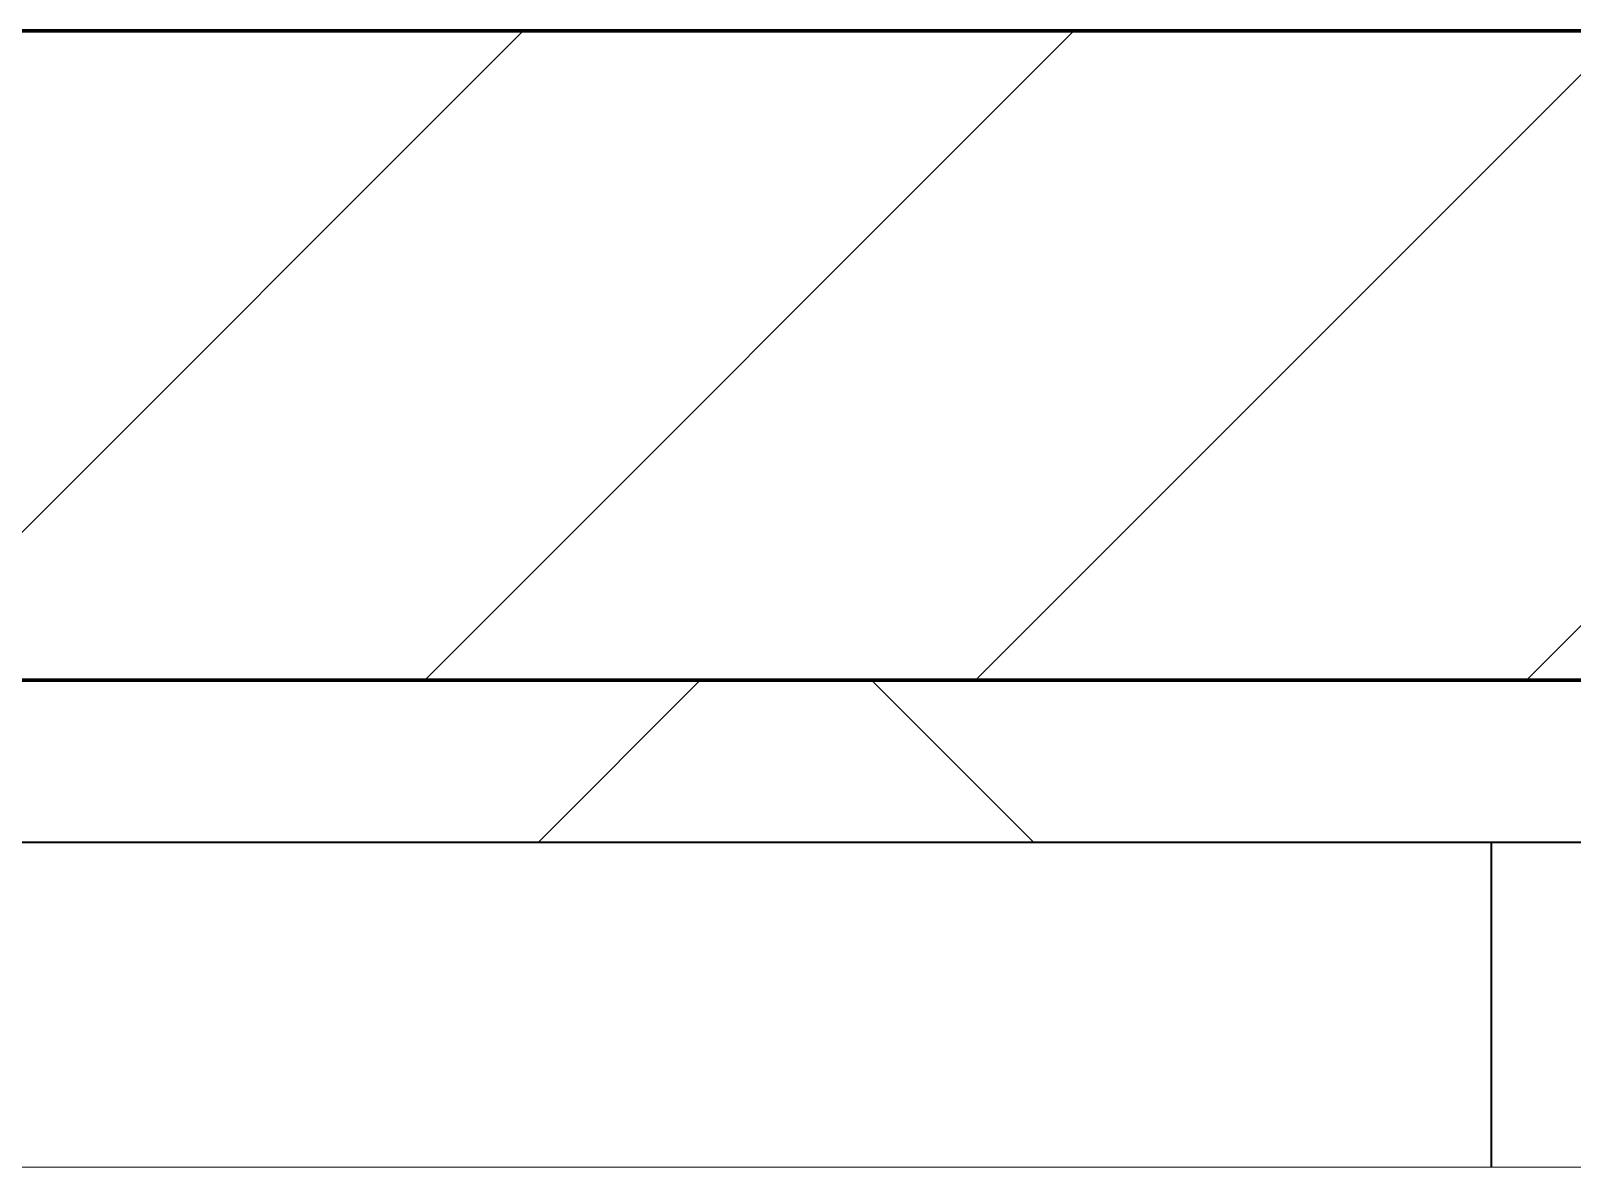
# Model space of a CAD drawing. Header units: millimetres. Extents: x -853228 to -774597, y -17231 to 22435.
# Drawn here: x -829032.3 to -828557.4, y 9794 to 10144 of the extents above; entities that cross this region are included whole.
import ezdxf

# ---------------------------------------------------------------- set-up
doc = ezdxf.new("R2010")
doc.units = ezdxf.units.MM
for name, color, linetype, lineweight in [('A-FLOR-E', 2, 'Continuous', 35), ('A-GLAZ-CURT', 2, 'Continuous', 9), ('A-WALL', 5, 'Continuous', 35), ('A-WALL-FNSH', 2, 'Continuous', 35), ('A-WALL-PATT', 1, 'Continuous', 35), ('WALL-E', 2, 'Continuous', 35)]:
    doc.layers.add(name, color=color, linetype=linetype, lineweight=lineweight)

# ---------------------------------------------------------------- blocks, each defined once
blk = doc.blocks.new('System Panel - DPA-AR_Metal Ceiling Rectangular Panel-16017999-4261-01 ENLARGED UPPER PLATFORM LEVEL - REFLECTED CEILING PLAN - SHEET 2')
at = {"layer": 'A-GLAZ-CURT'}
for p, q in [((-825954.98, 9794.02), (-828354.98, 9794.02)), ((-828354.98, 9794.02), (-825954.98, 9794.02))]:
    blk.add_line(p, q, dxfattribs=at)
blk = doc.blocks.new('PPLS-PP19_Custom Tile Pattern - Custom Tile Pattern-V42-4261-01 ENLARGED UPPER PLATFORM LEVEL - REFLECTED CEILING PLAN - SHEET 2')
at = {"layer": 'A-GLAZ-CURT'}
for p, q in [((-300, 0), (300, 0)), ((300, 0), (-300, 0)), ((195.99, 0), (213.31, 0)), ((213.31, 0), (195.99, 0)), ((230.06, 0), (300, 0)), ((-300, -50), (300, -50)), ((300, -50), (-300, -50))]:
    blk.add_line(p, q, dxfattribs=at)
for points, knots in [([(-72.93, 0), (-75.51, 0), (-91.45, 0), (-130.7, 0), (-175.29, 0), (-199.15, 0)], [-19442.345229, -19442.345229, -19442.345229, -19442.345229, -18935.241197, -17136.203329, -15473.903569, -15473.903569, -15473.903569, -15473.903569]), ([(-118.78, 0), (-121.86, 0), (-126.28, 0), (-136.96, 0), (-147.46, 0), (-150.03, 0), (-150.57, 0)], [-5938.474035, -5938.474035, -5938.474035, -5938.474035, -5700.061948, -5508.838257, -5298.784692, -5196.16478, -5196.16478, -5196.16478, -5196.16478]), ([(-26.75, 0), (-27.82, 0), (-36.18, 0), (-53.55, 0), (-78.2, 0), (-110.94, 0), (-130.52, 0), (-147.74, 0), (-149.07, 0)], [-8718.362214, -8718.362214, -8718.362214, -8718.362214, -8532.293389, -8073.216054, -7508.296369, -7004.680444, -6449.282163, -6277.220794, -6277.220794, -6277.220794, -6277.220794]), ([(-86.16, 0), (-91.37, 0), (-104.13, 0), (-122.65, 0), (-139.03, 0), (-146.11, 0), (-146.95, 0)], [-1681.3698, -1681.3698, -1681.3698, -1681.3698, -1374.161226, -945.742622, -741.901385, -489.130243, -489.130243, -489.130243, -489.130243]), ([(-120.13, 0), (-120.14, 0), (-120.24, 0), (-121.3, 0), (-129.25, 0), (-133.82, 0)], [-2933.992132, -2933.992132, -2933.992132, -2933.992132, -2920.575025, -2840.280255, -2731.647847, -2731.647847, -2731.647847, -2731.647847]), ([(-130.67, 0), (-128.7, 0), (-122.37, 0), (-107.3, 0), (-90.42, 0), (-75.26, 0), (-68.41, 0), (-65.12, 0), (-63.63, 0)], [-4186.353117, -4186.353117, -4186.353117, -4186.353117, -4054.690705, -3793.097032, -3402.597032, -3144.956779, -3050.982048, -2969.237017, -2969.237017, -2969.237017, -2969.237017]), ([(-130.66, 0), (-130.38, 0), (-127.46, 0), (-117.33, 0), (-92.04, 0), (-74.22, 0), (-64.3, 0), (-61.66, 0)], [-7345.768874, -7345.768874, -7345.768874, -7345.768874, -7293.749979, -6839.55839, -6236.997189, -5713.340575, -5158.726577, -5158.726577, -5158.726577, -5158.726577]), ([(-130.61, 0), (-127.65, 0), (-120.2, 0), (-110.8, 0), (-99.5, 0), (-91.46, 0)], [-1325.344956, -1325.344956, -1325.344956, -1325.344956, -1002.059161, -460.363443, 0, 0, 0, 0]), ([(-130.56, 0), (-129.44, 0), (-126.47, 0), (-124.19, 0), (-123.43, 0), (-123.28, 0)], [-3729.811092, -3729.811092, -3729.811092, -3729.811092, -3647.167523, -3488.92562, -3439.852845, -3439.852845, -3439.852845, -3439.852845]), ([(-113.43, 0), (-113.44, 0), (-113.96, 0), (-119.73, 0), (-125.43, 0), (-127.03, 0), (-127.41, 0)], [-328.499627, -328.499627, -328.499627, -328.499627, -282.672656, -98.539552, -24.539552, 0, 0, 0, 0]), ([(-126.5, 0), (-122.44, 0), (-108.71, 0), (-86.68, 0), (-68.71, 0), (-61.96, 0), (-61.69, 0)], [-5231.017328, -5231.017328, -5231.017328, -5231.017328, -4994.692869, -4542.524482, -4008.285538, -3985.537012, -3985.537012, -3985.537012, -3985.537012]), ([(-125.15, 0), (-124.93, 0), (-121.96, 0), (-113.01, 0), (-98.9, 0), (-85.29, 0), (-71.67, 0), (-65.93, 0), (-65.07, 0)], [-3362.7396, -3362.7396, -3362.7396, -3362.7396, -3342.215224, -3074.362186, -2902.289527, -2605.247022, -2322.099534, -2241.8264, -2241.8264, -2241.8264, -2241.8264]), ([(-122.08, 0), (-122.01, 0), (-121.69, 0), (-121.2, 0), (-120.88, 0)], [-3136.336417, -3136.336417, -3136.336417, -3136.336417, -3110.304437, -3035.164275, -3035.164275, -3035.164275, -3035.164275]), ([(-36.33, 0), (-36.43, 0), (-37.27, 0), (-45.02, 0), (-46.13, 0), (-60.59, 0), (-81.23, 0), (-99.51, 0), (-114.02, 0), (-117.28, 0), (-118.78, 0)], [-1855.773136, -1855.773136, -1855.773136, -1855.773136, -1810.870157, -1672.078046, -1405.135169, -1060.00838, -740.068933, -229.489605, -116.330425, 0, 0, 0, 0]), ([(-117.74, 0), (-117.19, 0), (-114.78, 0), (-113.43, 0), (-113.43, 0)], [-821.249067, -821.249067, -821.249067, -821.249067, -394.672656, -330.879064, -330.879064, -330.879064, -330.879064]), ([(-62.33, 0), (-68.9, 0), (-85.81, 0), (-107.61, 0), (-116.56, 0), (-117.56, 0)], [-2792.246826, -2792.246826, -2792.246826, -2792.246826, -2193.204658, -1433.981041, -985.49888, -985.49888, -985.49888, -985.49888]), ([(-115.82, 0), (-114.96, 0), (-110.41, 0), (-96.78, 0), (-79.55, 0), (-68.28, 0), (-62.72, 0)], [-5724.064692, -5724.064692, -5724.064692, -5724.064692, -5430.283136, -5103.229623, -4799.173296, -4506.178587, -4506.178587, -4506.178587, -4506.178587]), ([(9.32, 0), (9.08, 0), (7.65, 0), (2.57, 0), (-12.23, 0), (-25.64, 0), (-40, 0), (-56.24, 0), (-75.59, 0), (-94, 0), (-112.01, 0), (-114.94, 0), (-115.63, 0)], [-2922.926651, -2922.926651, -2922.926651, -2922.926651, -2882.788014, -2720.818881, -2518.50168, -2125.455881, -1792.521578, -1466.981642, -1208.454564, -789.402658, -501.969187, -243.577221, -243.577221, -243.577221, -243.577221]), ([(-91.46, 0), (-90.09, 0), (-84.7, 0), (-77.43, 0), (-72.73, 0), (-72.64, 0), (-72.64, 0)], [-19832.387487, -19832.387487, -19832.387487, -19832.387487, -19753.885894, -19541.04734, -19478.625389, -19471.062469, -19471.062469, -19471.062469, -19471.062469]), ([(-63.96, 0), (-64.13, 0), (-72.5, 0), (-80.63, 0), (-86.16, 0)], [-2171.769325, -2171.769325, -2171.769325, -2171.769325, -2007.031671, -1681.3698, -1681.3698, -1681.3698, -1681.3698]), ([(-29.03, 0), (-33.97, 0), (-43.74, 0), (-56.37, 0), (-71.66, 0), (-77.83, 0), (-82.66, 0), (-83.28, 0), (-83.28, 0)], [-2680.714891, -2680.714891, -2680.714891, -2680.714891, -2413.671296, -2161.752162, -2006.592567, -1646.621388, -1424.436217, -1393.971743, -1393.971743, -1393.971743, -1393.971743]), ([(-83.28, 0), (-83.28, 0), (-82.91, 0), (-76.14, 0), (-68.85, 0), (-63.6, 0), (-61.82, 0)], [-1393.4169, -1393.4169, -1393.4169, -1393.4169, -1353.722004, -1274.333717, -1073.56893, -965.057361, -965.057361, -965.057361, -965.057361]), ([(-66.39, 0), (-66.39, 0), (-65.06, 0), (-63.35, 0), (-62.48, 0)], [-2493.31794, -2493.31794, -2493.31794, -2493.31794, -2315.303971, -2165.127672, -2165.127672, -2165.127672, -2165.127672]), ([(31.18, 0), (25.97, 0), (11.99, 0), (-16.92, 0), (-47.42, 0), (-65.77, 0), (-66.37, 0), (-66.38, 0)], [-4496.803627, -4496.803627, -4496.803627, -4496.803627, -4222.080604, -3745.412743, -2981.410125, -2542.574734, -2498.224237, -2498.224237, -2498.224237, -2498.224237]), ([(-63.63, 0), (-61.49, 0), (-57.39, 0), (-54.49, 0), (-45.2, 0), (-40.79, 0), (-40.46, 0), (-40.44, 0)], [-2969.237017, -2969.237017, -2969.237017, -2969.237017, -2851.217951, -2734.127174, -2474.780881, -2410.990208, -2350.645972, -2350.645972, -2350.645972, -2350.645972]), ([(-61.73, 0), (-59.82, 0), (-51.39, 0), (-34.42, 0), (-29.82, 0), (-29.19, 0)], [-2123.225475, -2123.225475, -2123.225475, -2123.225475, -1809.437387, -963.711516, -666.19313, -666.19313, -666.19313, -666.19313]), ([(-61.67, 0), (-56.59, 0), (-46.83, 0), (-36.49, 0), (-33.57, 0), (-29.94, 0), (-28.57, 0)], [-961.857935, -961.857935, -961.857935, -961.857935, -651.549973, -296.515819, -83.513472, 0, 0, 0, 0]), ([(-61.67, 0), (-58.16, 0), (-54.2, 0), (-48.53, 0), (-30.79, 0), (-18.03, 0), (8.61, 0), (15.02, 0), (22.91, 0), (31, 0), (39.04, 0), (51.19, 0), (58.74, 0), (61.34, 0), (61.45, 0)], [-3984.889209, -3984.889209, -3984.889209, -3984.889209, -3689.699207, -3546.54457, -3315.260113, -2864.387349, -2439.246196, -2084.094819, -1956.422387, -1818.904206, -1645.594513, -1443.202566, -1228.752106, -1120.932285, -1120.932285, -1120.932285, -1120.932285]), ([(-61.67, 0), (-53.65, 0), (-36.41, 0), (-12.78, 0), (1.99, 0), (6.58, 0), (7.44, 0)], [-4487.913625, -4487.913625, -4487.913625, -4487.913625, -4065.652676, -3589.737505, -3285.047089, -3197.978289, -3197.978289, -3197.978289, -3197.978289]), ([(-36.62, 0), (-36.62, 0), (-40.35, 0), (-44.32, 0), (-53.52, 0), (-61.32, 0), (-61.65, 0)], [-4069.478503, -4069.478503, -4069.478503, -4069.478503, -3858.647035, -3538.256648, -2842.901703, -2813.259038, -2813.259038, -2813.259038, -2813.259038]), ([(-61.59, 0), (-61.53, 0), (-60.85, 0), (-60.36, 0), (-59.97, 0)], [-5154.045866, -5154.045866, -5154.045866, -5154.045866, -5140.470607, -5006.787413, -5006.787413, -5006.787413, -5006.787413]), ([(-58.83, 0), (-58.37, 0), (-57.29, 0), (-54.23, 0), (-46.33, 0), (-42.62, 0), (-41.76, 0)], [-4859.52896, -4859.52896, -4859.52896, -4859.52896, -4680.891996, -4469.85053, -4321.566175, -4270.495146, -4270.495146, -4270.495146, -4270.495146]), ([(-51.83, 0), (-51.83, 0), (-51.78, 0), (-47.4, 0), (-46.01, 0), (-40.22, 0), (-36.78, 0)], [-632.814994, -632.814994, -632.814994, -632.814994, -627.965721, -508.377888, -260.442412, 0, 0, 0, 0]), ([(7.29, 0), (4.07, 0), (-5.62, 0), (-20.62, 0), (-32.81, 0), (-44.85, 0), (-51.43, 0), (-51.79, 0)], [-1789.489466, -1789.489466, -1789.489466, -1789.489466, -1617.263037, -1290.787923, -1039.307308, -819.71621, -644.910881, -644.910881, -644.910881, -644.910881]), ([(-41.76, 0), (-39.9, 0), (-37.72, 0), (-36.92, 0), (-36.77, 0)], [-4270.495146, -4270.495146, -4270.495146, -4270.495146, -4161.040818, -4106.245333, -4106.245333, -4106.245333, -4106.245333]), ([(-36.78, 0), (-32.43, 0), (-19.22, 0), (-3.77, 0), (6.52, 0), (7.26, 0)], [-6191.144455, -6191.144455, -6191.144455, -6191.144455, -5862.463379, -5340.621928, -5299.972912, -5299.972912, -5299.972912, -5299.972912]), ([(-36.29, 0), (-36.29, 0), (-34.66, 0), (-28.88, 0), (-26.95, 0), (-26.54, 0)], [-9150.272121, -9150.272121, -9150.272121, -9150.272121, -9057.163041, -8919.836787, -8834.607043, -8834.607043, -8834.607043, -8834.607043]), ([(30.82, 0), (29.27, 0), (20.14, 0), (3.54, 0), (-16.58, 0), (-34.76, 0), (-36.04, 0)], [-10462.034656, -10462.034656, -10462.034656, -10462.034656, -10363.088938, -9884.23066, -9424.652049, -9182.880979, -9182.880979, -9182.880979, -9182.880979]), ([(-33.34, 0), (-33.34, 0), (-32.93, 0), (-31.16, 0), (-30.52, 0)], [-2415.024266, -2415.024266, -2415.024266, -2415.024266, -2357.633367, -2323.618664, -2323.618664, -2323.618664, -2323.618664]), ([(70.61, 0), (66.16, 0), (55.8, 0), (39.61, 0), (24.74, 0), (2.64, 0), (-17.84, 0), (-30.57, 0), (-31.82, 0), (-32, 0)], [-4647.237329, -4647.237329, -4647.237329, -4647.237329, -4326.416877, -4098.545751, -3766.694881, -3333.063701, -2994.501669, -2698.150104, -2614.070998, -2614.070998, -2614.070998, -2614.070998]), ([(-30.76, 0), (-30.73, 0), (-29.99, 0), (-23.47, 0), (-15.75, 0), (-15.19, 0)], [-54176.191683, -54176.191683, -54176.191683, -54176.191683, -54157.274271, -53749.15266, -53717.791567, -53717.791567, -53717.791567, -53717.791567]), ([(-30.52, 0), (-27.11, 0), (-17.83, 0), (-3.38, 0), (5.61, 0), (6.86, 0)], [-2323.618664, -2323.618664, -2323.618664, -2323.618664, -2142.497158, -1716.209403, -1645.896554, -1645.896554, -1645.896554, -1645.896554]), ([(-13, 0), (-14.35, 0), (-17.68, 0), (-25.97, 0), (-29.52, 0), (-30.21, 0)], [-55207.591944, -55207.591944, -55207.591944, -55207.591944, -54789.006179, -54461.685999, -54290.791712, -54290.791712, -54290.791712, -54290.791712]), ([(6.91, 0), (5.6, 0), (-0.55, 0), (-13.89, 0), (-24.92, 0), (-29.03, 0)], [-3475.000784, -3475.000784, -3475.000784, -3475.000784, -3285.499107, -2903.012179, -2680.714891, -2680.714891, -2680.714891, -2680.714891]), ([(-28.98, 0), (-28.66, 0), (-27.39, 0), (-24.45, 0), (-22.56, 0)], [-166.548282, -166.548282, -166.548282, -166.548282, -102.06493, 0, 0, 0, 0]), ([(-28.57, 0), (-26.93, 0), (-20.29, 0), (-11.45, 0), (2.08, 0), (13.15, 0), (21.24, 0), (24.62, 0), (24.72, 0), (24.72, 0)], [-5361.429781, -5361.429781, -5361.429781, -5361.429781, -5261.36855, -5050.479954, -4785.90057, -4596.498881, -4445.288762, -4384.376941, -4376.041937, -4376.041937, -4376.041937, -4376.041937]), ([(-22.56, 0), (-20.27, 0), (-17.03, 0), (-11.36, 0), (-7.66, 0), (-6.6, 0), (-6.44, 0)], [-56468.192263, -56468.192263, -56468.192263, -56468.192263, -56344.022017, -56303.229861, -56166.290093, -56124.392176, -56124.392176, -56124.392176, -56124.392176]), ([(-15.19, 0), (-13.07, 0), (7.48, 0), (40.12, 0), (64.67, 0), (76.21, 0)], [-461.142613, -461.142613, -461.142613, -461.142613, -429.606584, -390.253598, -355.083209, -355.083209, -355.083209, -355.083209]), ([(-6.54, 0), (-6.73, 0), (-7.2, 0), (-7.6, 0), (-7.79, 0)], [-56009.792147, -56009.792147, -56009.792147, -56009.792147, -55949.290093, -55895.192118, -55895.192118, -55895.192118, -55895.192118]), ([(-2.63, 0), (-2.47, 0), (-1.22, 0), (4.92, 0), (15.97, 0), (22.54, 0), (24.49, 0)], [-226.825321, -226.825321, -226.825321, -226.825321, -220.269177, -206.416616, -198.214427, -187.717507, -187.717507, -187.717507, -187.717507]), ([(7.25, 0), (4.57, 0), (1.17, 0), (-1.67, 0), (-2.25, 0)], [-265.333859, -265.333859, -265.333859, -265.333859, -246.234814, -234.646884, -234.646884, -234.646884, -234.646884]), ([(7.28, 0), (14.91, 0), (23.53, 0), (37.44, 0), (45.92, 0), (57.76, 0), (64.47, 0), (72.74, 0), (75.22, 0), (76.03, 0), (76.21, 0)], [-1637.99257, -1637.99257, -1637.99257, -1637.99257, -1206.526904, -1089.329421, -901.315459, -753.071572, -495.328968, -421.953223, -334.951786, -290.452333, -290.452333, -290.452333, -290.452333]), ([(103.09, 0), (101.08, 0), (86.31, 0), (63.34, 0), (35.84, 0), (17.6, 0), (10.34, 0), (7.51, 0)], [-375.435014, -375.435014, -375.435014, -375.435014, -369.147452, -330.153101, -307.516438, -285.83788, -265.933135, -265.933135, -265.933135, -265.933135]), ([(7.91, 0), (21.06, 0), (44.34, 0), (70.92, 0), (82.12, 0), (83.66, 0)], [-5288.269222, -5288.269222, -5288.269222, -5288.269222, -4573.028122, -4094.177415, -3869.465285, -3869.465285, -3869.465285, -3869.465285]), ([(76.27, 0), (74.5, 0), (67.48, 0), (53.52, 0), (37, 0), (24.07, 0), (15.87, 0), (10.43, 0), (8.2, 0)], [-3086.034873, -3086.034873, -3086.034873, -3086.034873, -2950.589685, -2634.532728, -2313.748533, -2106.613311, -1925.670641, -1805.750466, -1805.750466, -1805.750466, -1805.750466]), ([(8.3, 0), (9.15, 0), (9.89, 0), (10.14, 0), (10.18, 0)], [-3166.503872, -3166.503872, -3166.503872, -3166.503872, -3066.359526, -3044.715262, -3044.715262, -3044.715262, -3044.715262]), ([(24.69, 0), (24.54, 0), (20.99, 0), (15.48, 0), (10.8, 0), (9.63, 0)], [-4368.572414, -4368.572414, -4368.572414, -4368.572414, -4306.476363, -4080.000647, -3772.857994, -3772.857994, -3772.857994, -3772.857994]), ([(18.16, 0), (19.15, 0), (24.25, 0), (25.66, 0), (26.12, 0)], [-5700.113719, -5700.113719, -5700.113719, -5700.113719, -5554.232259, -5302.431367, -5302.431367, -5302.431367, -5302.431367]), ([(114.39, 0), (114.2, 0), (112.08, 0), (105.42, 0), (92.38, 0), (85.59, 0), (74.4, 0), (62.26, 0), (51.85, 0), (43.81, 0), (29.53, 0), (20.67, 0), (18.85, 0), (18.16, 0)], [-8148.58938, -8148.58938, -8148.58938, -8148.58938, -8105.191388, -7723.759874, -7531.75727, -7135.649961, -6924.452779, -6738.82075, -6548.303034, -6314.283804, -6135.05769, -5972.647715, -5832.674503, -5832.674503, -5832.674503, -5832.674503]), ([(27.44, 0), (27.9, 0), (29.54, 0), (38.07, 0), (53.39, 0), (71.67, 0), (84.83, 0), (86.01, 0), (92.51, 0), (94.33, 0)], [-5037.309798, -5037.309798, -5037.309798, -5037.309798, -4887.603822, -4705.298446, -4353.683244, -3960.84581, -3759.045785, -3336.541051, -2783.776468, -2783.776468, -2783.776468, -2783.776468]), ([(27.89, 0), (29.09, 0), (33.4, 0), (48.37, 0), (71.92, 0), (100.57, 0), (116.36, 0), (128.63, 0), (128.95, 0)], [-147.777612, -147.777612, -147.777612, -147.777612, -135.792042, -118.513713, -97.899267, -63.759246, -39.050993, -35.895543, -35.895543, -35.895543, -35.895543]), ([(53.18, 0), (53.06, 0), (52.22, 0), (44.99, 0), (36.46, 0), (30.82, 0)], [-622.740158, -622.740158, -622.740158, -622.740158, -566.066452, -360.610861, 0, 0, 0, 0]), ([(136.44, 0), (121.66, 0), (86.93, 0), (51.16, 0), (31.18, 0)], [-106.750556, -106.750556, -106.750556, -106.750556, -59.610984, 0, 0, 0, 0]), ([(76.21, 0), (73.83, 0), (66.84, 0), (57.82, 0), (46.51, 0), (41.18, 0), (36.02, 0), (35.54, 0), (35.54, 0)], [-366.162785, -366.162785, -366.162785, -366.162785, -357.622665, -341.267687, -334.000314, -326.15566, -319.318397, -317.489778, -317.489778, -317.489778, -317.489778]), ([(36.29, 0), (37.77, 0), (48.82, 0), (64.79, 0), (95.91, 0), (124.45, 0), (132.42, 0), (134.6, 0)], [-314.598523, -314.598523, -314.598523, -314.598523, -305.899624, -287.17622, -249.500363, -194.761443, -152.241002, -152.241002, -152.241002, -152.241002]), ([(61.47, 0), (61.47, 0), (61.21, 0), (54.61, 0), (53.71, 0), (53.56, 0)], [-1113.311073, -1113.311073, -1113.311073, -1113.311073, -1096.402191, -891.204116, -747.28819, -747.28819, -747.28819, -747.28819]), ([(76.22, 0), (75.58, 0), (73.63, 0), (71.05, 0), (70.61, 0)], [-193.185756, -193.185756, -193.185756, -193.185756, -31.537676, 0, 0, 0, 0]), ([(145.19, 0), (143.87, 0), (133.33, 0), (111.63, 0), (86.24, 0), (76.29, 0)], [-467.128261, -467.128261, -467.128261, -467.128261, -458.593899, -401.860199, -366.257734, -366.257734, -366.257734, -366.257734]), ([(76.75, 0), (79.45, 0), (100.15, 0), (120.63, 0), (138.28, 0), (138.53, 0)], [-354.536918, -354.536918, -354.536918, -354.536918, -346.313304, -291.370682, -290.5735, -290.5735, -290.5735, -290.5735]), ([(94.4, 0), (94.4, 0), (94.64, 0), (99.11, 0), (108.97, 0), (120.79, 0), (139.94, 0), (163.31, 0), (185.23, 0), (193.62, 0), (194.69, 0), (194.79, 0)], [-2348.345796, -2348.345796, -2348.345796, -2348.345796, -2310.419338, -2233.599744, -2052.234781, -1843.028543, -1530.39897, -1095.004608, -529.74427, -295.064701, -265.121568, -265.121568, -265.121568, -265.121568]), ([(129.02, 0), (129.02, 0), (124.41, 0), (122.35, 0), (114.96, 0), (108.04, 0), (103.09, 0)], [-35.386604, -35.386604, -35.386604, -35.386604, -31.430235, -22.807238, -15.488593, 0, 0, 0, 0]), ([(145.19, 0), (144.05, 0), (140.29, 0), (134.04, 0), (126.24, 0), (118.6, 0), (114.23, 0), (111.98, 0), (105.66, 0), (105.23, 0), (105.23, 0)], [-9925.915569, -9925.915569, -9925.915569, -9925.915569, -9847.788484, -9677.714971, -9567.007022, -9453.21225, -9220.200448, -9012.77275, -8966.157302, -8929.495943, -8929.495943, -8929.495943, -8929.495943]), ([(105.26, 0), (105.52, 0), (111.01, 0), (112.65, 0), (113.59, 0)], [-8920.561005, -8920.561005, -8920.561005, -8920.561005, -8814.835624, -8577.462505, -8577.462505, -8577.462505, -8577.462505]), ([(128.58, 0), (128.8, 0), (130.16, 0), (136.61, 0), (142.45, 0), (145.16, 0)], [-633.326174, -633.326174, -633.326174, -633.326174, -627.736123, -618.981161, -611.168323, -611.168323, -611.168323, -611.168323]), ([(137.1, 0), (136, 0), (133.64, 0), (129.87, 0), (129.11, 0)], [-670.405967, -670.405967, -670.405967, -670.405967, -651.020627, -640.742133, -640.742133, -640.742133, -640.742133]), ([(145.25, 0), (148.36, 0), (154.47, 0), (161.24, 0), (162.19, 0), (162.75, 0)], [-611.078298, -611.078298, -611.078298, -611.078298, -602.094757, -592.980799, -581.414464, -581.414464, -581.414464, -581.414464]), ([(157.9, 0), (156.77, 0), (152.84, 0), (148.33, 0), (146.23, 0)], [-10292.955006, -10292.955006, -10292.955006, -10292.955006, -10098.273015, -9949.856506, -9949.856506, -9949.856506, -9949.856506]), ([(168.37, 0), (167.68, 0), (163.14, 0), (155.54, 0), (146.31, 0)], [-543.375029, -543.375029, -543.375029, -543.375029, -530.793311, -469.576156, -469.576156, -469.576156, -469.576156]), ([(193.8, 0), (193.33, 0), (190.11, 0), (183.13, 0), (171, 0), (161.95, 0), (161.28, 0), (158.35, 0), (157.85, 0), (157.77, 0)], [-11665.349007, -11665.349007, -11665.349007, -11665.349007, -11565.880756, -11105.624034, -10839.086983, -10768.332124, -10666.779182, -10580.760289, -10550.278881, -10550.278881, -10550.278881, -10550.278881]), ([(300, 0), (286.53, 0), (254.22, 0), (207.11, 0), (177.41, 0), (159.34, 0), (158.33, 0), (158.3, 0)], [-285.253232, -285.253232, -285.253232, -285.253232, -244.693688, -187.987675, -143.776725, -129.632772, -123.352749, -123.352749, -123.352749, -123.352749]), ([(159.07, 0), (159.13, 0), (160.84, 0), (165.21, 0), (174.15, 0), (185.98, 0), (208.82, 0), (219.42, 0), (230.06, 0)], [-115.643202, -115.643202, -115.643202, -115.643202, -114.681583, -87.660824, -65.295536, -41.623857, -24.459831, 0, 0, 0, 0]), ([(162.75, 0), (165.4, 0), (170.91, 0), (172.61, 0), (172.61, 0)], [-111.264224, -111.264224, -111.264224, -111.264224, -56.742688, -19.085662, -19.085662, -19.085662, -19.085662]), ([(247.1, 0), (246.76, 0), (245.04, 0), (238.34, 0), (226.56, 0), (221.1, 0), (200.27, 0), (182.99, 0), (174.27, 0), (169.67, 0), (168.99, 0)], [-9649.085549, -9649.085549, -9649.085549, -9649.085549, -9581.591397, -9406.094246, -9221.510254, -9016.44624, -8717.832359, -8253.978395, -8152.463617, -8069.855175, -8069.855175, -8069.855175, -8069.855175]), ([(215.22, 0), (214.62, 0), (210.55, 0), (203.98, 0), (187.54, 0), (175.3, 0), (169.49, 0)], [-203.825446, -203.825446, -203.825446, -203.825446, -198.527383, -184.406837, -162.427601, -142.916156, -142.916156, -142.916156, -142.916156]), ([(171.51, 0), (176.48, 0), (193.23, 0), (201.73, 0), (208.81, 0), (213.9, 0), (241.96, 0), (266.73, 0), (281.71, 0), (291.71, 0), (296.52, 0), (297.86, 0), (298.09, 0)], [-7971.819559, -7971.819559, -7971.819559, -7971.819559, -7784.112253, -7606.717214, -7289.299508, -7042.621073, -6582.165592, -6068.460911, -5766.029927, -5566.724884, -5280.360606, -5199.253518, -5199.253518, -5199.253518, -5199.253518]), ([(172.07, 0), (177.66, 0), (187.87, 0), (201.08, 0), (207.47, 0), (213.96, 0), (215.11, 0)], [-255.364076, -255.364076, -255.364076, -255.364076, -237.955587, -223.92608, -215.862851, -208.75215, -208.75215, -208.75215, -208.75215]), ([(283.04, 0), (276.82, 0), (256.39, 0), (230.43, 0), (219.94, 0), (219.02, 0)], [-12231.406961, -12231.406961, -12231.406961, -12231.406961, -11905.454923, -11162.864862, -10856.732305, -10856.732305, -10856.732305, -10856.732305]), ([(219.9, 0), (220.86, 0), (227.84, 0), (242.06, 0), (246.54, 0), (246.96, 0)], [-10670.940496, -10670.940496, -10670.940496, -10670.940496, -10511.382485, -9925.173265, -9834.877357, -9834.877357, -9834.877357, -9834.877357]), ([(284.76, 0), (284.76, 0), (285.09, 0), (287.47, 0), (293.59, 0), (297.76, 0), (300, 0)], [-4110.630118, -4110.630118, -4110.630118, -4110.630118, -4053.389046, -3959.664717, -3862.421465, -3746.95702, -3746.95702, -3746.95702, -3746.95702]), ([(297.38, 0), (295.84, 0), (291.62, 0), (285.38, 0), (284.87, 0)], [-4803.172655, -4803.172655, -4803.172655, -4803.172655, -4358.271401, -4143.037883, -4143.037883, -4143.037883, -4143.037883])]:
    blk.add_open_spline(points, degree=3, knots=knots, dxfattribs=at)
for points in [[(-39.84, 0), (-39.08, 0), (-38.11, 0), (-37.36, 0)], [(24.49, 0), (25.23, 0), (25.72, 0), (26.04, 0)], [(80.35, 0), (79.57, 0), (78.27, 0), (76.63, 0)], [(84.06, 0), (83.48, 0), (82.41, 0), (81.72, 0)], [(168.74, 0), (168.74, 0), (169.81, 0), (171.51, 0)], [(195.11, 0), (194.91, 0), (194.44, 0), (193.8, 0)], [(300, 0), (294.74, 0), (289.43, 0), (284.12, 0)]]:
    blk.add_open_spline(points, degree=3, dxfattribs=at)
blk = doc.blocks.new('PPLS-PP19_Custom Tile Pattern - Custom Tile Pattern-V43-4261-01 ENLARGED UPPER PLATFORM LEVEL - REFLECTED CEILING PLAN - SHEET 2')
at = {"layer": 'A-GLAZ-CURT'}
for p, q in [((-300, 0), (300, 0)), ((300, 0), (-300, 0)), ((-293.07, 0), (-275.75, 0)), ((-275.75, 0), (-293.07, 0)), ((-300, -50), (300, -50)), ((300, -50), (-300, -50))]:
    blk.add_line(p, q, dxfattribs=at)
at = {"layer": 'A-GLAZ-CURT', "flags": 128}
for points in [[(-300, 0), (-291.56, 0), (-283.3, 0), (-275.2, 0), (-267.26, 0), (-259.45, 0), (-251.77, 0), (-244.2, 0)], [(-179.49, 0), (-184.81, 0), (-190.44, 0), (-196.37, 0), (-202.58, 0), (-209.04, 0), (-215.73, 0), (-222.63, 0), (-229.72, 0), (-236.97, 0), (-244.39, 0), (-251.96, 0), (-259.67, 0), (-267.51, 0), (-275.48, 0), (-283.55, 0), (-291.73, 0), (-300, 0)]]:
    blk.add_lwpolyline(points, dxfattribs=at)
at = {"layer": 'A-GLAZ-CURT'}
for points, knots in [([(-300, 0), (-284.65, 0), (-236.57, 0), (-174.61, 0), (-129.95, 0), (-110.8, 0), (-99.5, 0), (-91.46, 0)], [-5323.127839, -5323.127839, -5323.127839, -5323.127839, -4502.809032, -2700.551212, -1002.059161, -460.363443, 0, 0, 0, 0]), ([(-179.07, 0), (-190.18, 0), (-221.83, 0), (-262.56, 0), (-294.48, 0), (-300, 0)], [-15954.433979, -15954.433979, -15954.433979, -15954.433979, -15131.813646, -13729.592194, -13439.944408, -13439.944408, -13439.944408, -13439.944408]), ([(-137.88, 0), (-140.56, 0), (-147.66, 0), (-147.69, 0), (-158.72, 0), (-174.02, 0), (-185.59, 0), (-209.77, 0), (-232.01, 0), (-255.22, 0), (-262.59, 0), (-264.9, 0), (-265.4, 0)], [-3187.727384, -3187.727384, -3187.727384, -3187.727384, -2919.378265, -2477.344047, -2237.412286, -2029.680487, -1755.085331, -1400.429864, -858.079193, -543.655514, -208.940337, 0, 0, 0, 0]), ([(-258.6, 0), (-257.91, 0), (-254.26, 0), (-241.25, 0), (-225.99, 0), (-213.1, 0), (-200.2, 0), (-189.67, 0), (-182.12, 0), (-179.89, 0)], [-5722.54675, -5722.54675, -5722.54675, -5722.54675, -5657.471696, -5413.335975, -5017.494783, -4832.723979, -4666.091899, -4349.945572, -4224.698943, -4224.698943, -4224.698943, -4224.698943])]:
    blk.add_open_spline(points, degree=3, knots=knots, dxfattribs=at)
blk = doc.blocks.new('*U470')
at = {"layer": 'A-GLAZ-CURT', "rotation": 180}
for name, p in [('PPLS-PP19_Custom Tile Pattern - Custom Tile Pattern-V43-4261-01 ENLARGED UPPER PLATFORM LEVEL - REFLECTED CEILING PLAN - SHEET 2', (-27600, 6315)), ('PPLS-PP19_Custom Tile Pattern - Custom Tile Pattern-V42-4261-01 ENLARGED UPPER PLATFORM LEVEL - REFLECTED CEILING PLAN - SHEET 2', (-27000, 6315))]:
    blk.add_blockref(name, p, dxfattribs=at)
at = {"layer": 'A-GLAZ-CURT'}
blk.add_blockref('System Panel - DPA-AR_Metal Ceiling Rectangular Panel-16017999-4261-01 ENLARGED UPPER PLATFORM LEVEL - REFLECTED CEILING PLAN - SHEET 2', (799282.37, -3579.02), dxfattribs=at)

msp = doc.modelspace()

# ---------------------------------------------------------------- hatches: boundary and pattern name
at = {"layer": 'A-WALL-PATT', "lineweight": 9}
h = msp.add_hatch(dxfattribs=at)
h.set_pattern_fill('FP_2', color=256, style=0, pattern_type=2)
h.set_pattern_definition([(45, (0, 0), (-84.852814, 84.852814), [])])
h.paths.add_polyline_path([(-817027.49, 9944.02), (-817027.49, 10144.02), (-832907.37, 10144.02), (-832907.37, 9944.02), (-818486.1, 9944.02)])
h.paths.add_polyline_path([(-834957.37, 9944.02), (-834507.37, 9944.02), (-834507.37, 10144.02), (-834957.37, 10144.02), (-834957.37, 10044.02)])
h = msp.add_hatch(dxfattribs=at)
h.set_pattern_fill('FP_5', color=256, style=0, pattern_type=2)
h.set_pattern_definition([(45, (0, 0), (-212.13203, 212.13203), []), (135, (0, 0), (-212.13203, -212.13203), [])])
h.paths.add_polyline_path([(-820830.35, 9894.02), (-820830.35, 9944.02), (-832907.37, 9944.02), (-832907.37, 9894.02), (-822898.45, 9894.02)])
h.paths.add_polyline_path([(-834507.37, 9894.02), (-834507.37, 9944.02), (-834757.37, 9944.02), (-834757.37, 9894.02), (-834707.37, 9894.02)])

# ---------------------------------------------------------------- linework, layer by layer
at = {"layer": 'A-FLOR-E'}
msp.add_line((-828582.37, 9894.02), (-828582.37, 9794.02), dxfattribs=at)
at = {"layer": 'A-WALL', "color": 7, "lineweight": 70}
for p, q in [((-832907.37, 10144.02), (-826474.98, 10144.02)), ((-820830.35, 9944.02), (-832907.37, 9944.02)), ((-832907.37, 9944.02), (-820830.35, 9944.02))]:
    msp.add_line(p, q, dxfattribs=at)
at = {"layer": 'A-WALL-FNSH', "color": 250}
msp.add_line((-820830.35, 9894.02), (-832907.37, 9894.02), dxfattribs=at)
at = {"layer": 'WALL-E'}
for p, q in [((-830592.54, 9944.02), (-820407.37, 9944.02)), ((-828482.37, 9944.02), (-828582.37, 9944.02))]:
    msp.add_line(p, q, dxfattribs=at)

# ---------------------------------------------------------------- block references
msp.add_blockref('*U470', (-801682.37, 3579.02))

doc.saveas('drawing.dxf')
